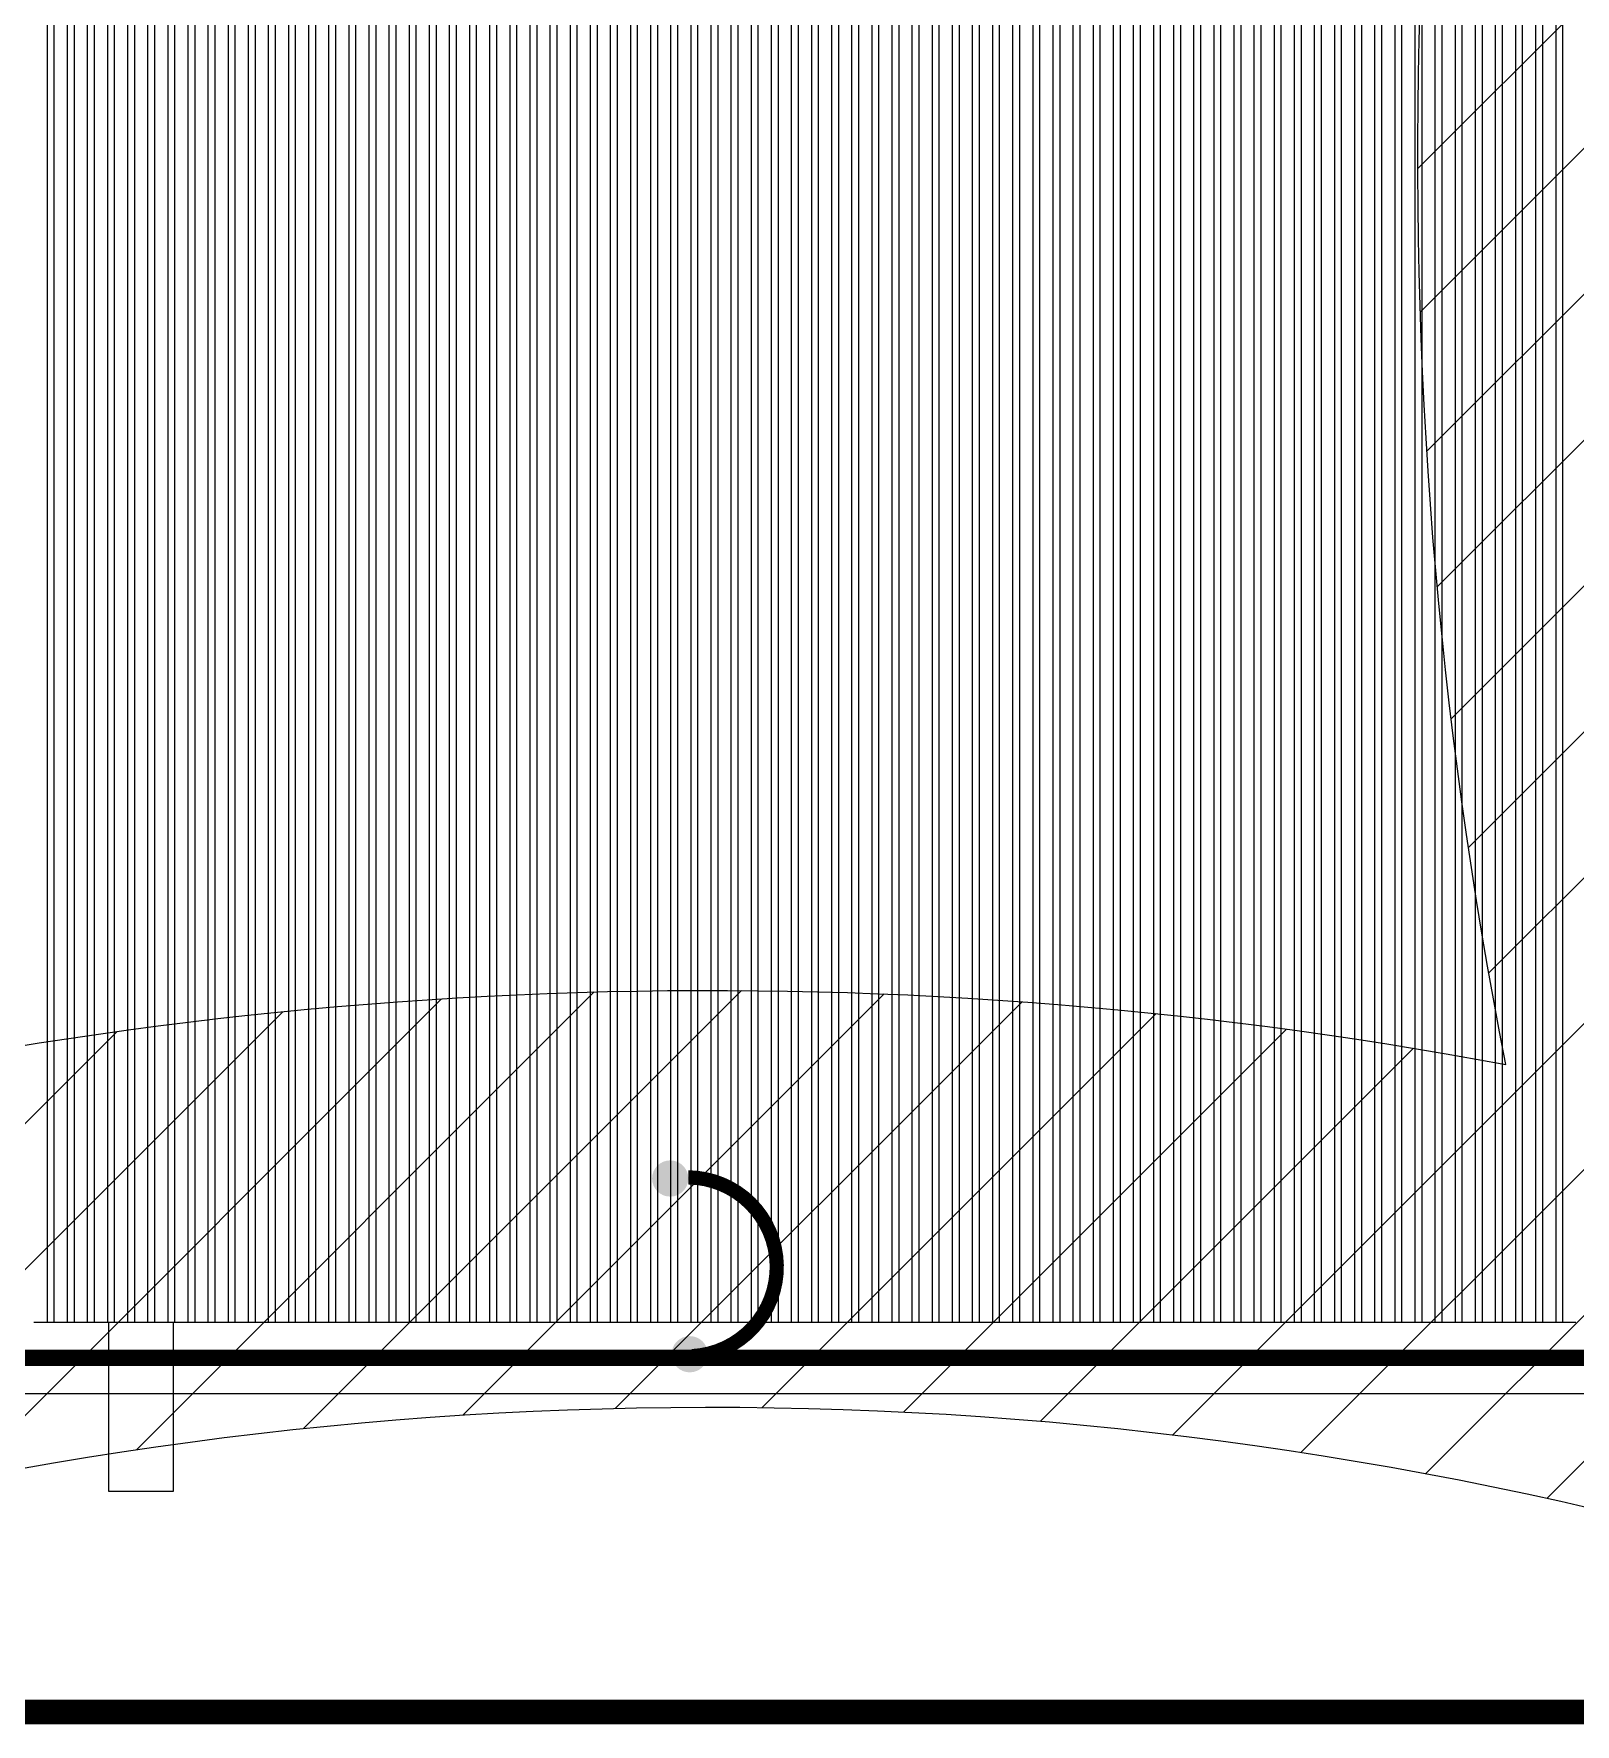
# Model space of a CAD drawing. Header units: millimetres. Extents: x -107267 to 109426, y -98906 to 83910.
# Drawn here: x 18106 to 22849, y -16099 to -10897 of the extents above; entities that cross this region are included whole.
import ezdxf

# ---------------------------------------------------------------- set-up
doc = ezdxf.new("R2010")
doc.units = ezdxf.units.MM
for name, pattern in [('ACAD_ISO10W100', [18, 12, -3, 0, -3]), ('ACAD_ISO12W100', [21, 12, -3, 0, -3, 0, -3]), ('HIDDEN2', [0.1875, 0.125, -0.0625])]:
    doc.linetypes.add(name, pattern=pattern)
doc.layers.add('00 - ZONA DE PROTEÇÃO', color=4, linetype='Continuous')
doc.layers.add('Top (Plan) View-MISC', color=7, linetype='Continuous')
for name, color, linetype, lineweight in [('000-M3G-MALHA NOVA', 5, 'ACAD_ISO10W100', 0), ('00_m3g_spda_ater_cabo50', 1, 'Continuous', 9), ('00_SPDA_captacao_novo', 5, 'Continuous', 9)]:
    doc.layers.add(name, color=color, linetype=linetype, lineweight=lineweight)

# ---------------------------------------------------------------- blocks, each defined once
blk = doc.blocks.new('*U341')
at = {"layer": 'Top (Plan) View-MISC', "color": 0, "linetype": 'ByBlock', "lineweight": -2}
for p, q in [((18335.5, -14861.9), (18335.5, -15381.9)), ((18535.5, -15381.9), (18535.5, -14861.9)), ((18335.5, -15381.9), (18535.5, -15381.9))]:
    blk.add_line(p, q, dxfattribs=at)
blk = doc.blocks.new('*U343')
at = {"layer": 'Top (Plan) View-MISC', "color": 0, "linetype": 'ByBlock', "lineweight": -2}
blk.add_line((-12967.7, -15081.9), (23207.9, -15081.9), dxfattribs=at)
blk = doc.blocks.new('*U481')
at = {"layer": 'Top (Plan) View-MISC', "color": 0, "linetype": 'ByBlock', "lineweight": -2}
for p, q in [((18105.6, -14861.9), (18146.3, -14861.9)), ((18167.5, -14861.9), (18208.2, -14861.9)), ((18229.4, -14861.9), (18270.1, -14861.9)), ((18291.3, -14861.9), (18332, -14861.9)), ((18353.2, -14861.9), (18393.9, -14861.9)), ((18415.1, -14861.9), (18455.7, -14861.9)), ((18477, -14861.9), (18517.6, -14861.9)), ((18538.9, -14861.9), (18579.5, -14861.9)), ((18600.8, -14861.9), (18641.4, -14861.9)), ((18662.7, -14861.9), (18703.3, -14861.9)), ((18724.6, -14861.9), (18765.2, -14861.9)), ((18786.5, -14861.9), (18827.1, -14861.9)), ((18848.3, -14861.9), (18889, -14861.9)), ((18910.2, -14861.9), (18950.9, -14861.9)), ((18972.1, -14861.9), (19012.8, -14861.9)), ((19034, -14861.9), (19074.7, -14861.9)), ((19095.9, -14861.9), (19136.6, -14861.9)), ((19157.8, -14861.9), (19198.5, -14861.9)), ((19219.7, -14861.9), (19260.4, -14861.9)), ((19281.6, -14861.9), (19322.3, -14861.9)), ((19343.5, -14861.9), (19384.2, -14861.9)), ((19405.4, -14861.9), (19446.1, -14861.9)), ((19467.3, -14861.9), (19508, -14861.9)), ((19529.2, -14861.9), (19569.9, -14861.9)), ((19591.1, -14861.9), (19631.8, -14861.9)), ((19653, -14861.9), (19693.7, -14861.9)), ((19714.9, -14861.9), (19755.6, -14861.9)), ((19776.8, -14861.9), (19817.5, -14861.9)), ((19838.7, -14861.9), (19879.4, -14861.9)), ((19900.6, -14861.9), (19941.3, -14861.9)), ((19962.5, -14861.9), (20003.2, -14861.9)), ((20024.4, -14861.9), (20065.1, -14861.9)), ((20086.3, -14861.9), (20127, -14861.9)), ((20148.2, -14861.9), (20188.9, -14861.9)), ((20210.1, -14861.9), (20250.8, -14861.9)), ((20272, -14861.9), (20312.7, -14861.9)), ((20333.9, -14861.9), (20374.6, -14861.9)), ((20395.8, -14861.9), (20436.5, -14861.9)), ((20457.7, -14861.9), (20498.4, -14861.9)), ((20519.6, -14861.9), (20560.3, -14861.9)), ((20581.5, -14861.9), (20622.2, -14861.9)), ((20643.4, -14861.9), (20684.1, -14861.9)), ((20705.3, -14861.9), (20746, -14861.9)), ((20767.2, -14861.9), (20807.9, -14861.9)), ((20829.1, -14861.9), (20869.8, -14861.9)), ((20891, -14861.9), (20931.7, -14861.9)), ((20952.9, -14861.9), (20993.6, -14861.9)), ((21014.8, -14861.9), (21055.5, -14861.9)), ((21076.7, -14861.9), (21117.4, -14861.9)), ((21138.6, -14861.9), (21179.3, -14861.9)), ((21200.5, -14861.9), (21241.2, -14861.9)), ((21262.4, -14861.9), (21303.1, -14861.9)), ((21324.3, -14861.9), (21365, -14861.9)), ((21386.2, -14861.9), (21426.9, -14861.9)), ((21448.1, -14861.9), (21488.8, -14861.9)), ((21510, -14861.9), (21550.7, -14861.9)), ((21571.9, -14861.9), (21612.6, -14861.9)), ((21633.8, -14861.9), (21674.5, -14861.9)), ((21695.7, -14861.9), (21736.4, -14861.9)), ((21757.6, -14861.9), (21798.3, -14861.9)), ((21819.5, -14861.9), (21860.2, -14861.9)), ((21881.4, -14861.9), (21922.1, -14861.9)), ((21943.3, -14861.9), (21984, -14861.9)), ((22005.2, -14861.9), (22045.9, -14861.9)), ((22067.1, -14861.9), (22107.8, -14861.9)), ((22129, -14861.9), (22169.7, -14861.9)), ((22190.9, -14861.9), (22231.6, -14861.9)), ((22252.8, -14861.9), (22293.5, -14861.9)), ((22314.7, -14861.9), (22355.4, -14861.9)), ((22376.6, -14861.9), (22417.3, -14861.9)), ((22438.5, -14861.9), (22479.2, -14861.9)), ((22500.4, -14861.9), (22541.1, -14861.9)), ((22562.3, -14861.9), (22603, -14861.9)), ((22624.2, -14861.9), (22664.9, -14861.9)), ((22686.1, -14861.9), (22726.8, -14861.9)), ((22748, -14861.9), (22788.7, -14861.9)), ((22809.9, -14861.9), (22850.6, -14861.9))]:
    blk.add_line(p, q, dxfattribs=at)
blk = doc.blocks.new('*U494')
at = {"layer": 'Top (Plan) View-MISC', "color": 0, "linetype": 'ByBlock', "lineweight": -2}
for p, q in [((22788.7, -7621.9), (22788.7, -14861.9)), ((22809.9, -7621.9), (22809.9, -14861.9)), ((22788.7, -14861.9), (22809.9, -14861.9))]:
    blk.add_line(p, q, dxfattribs=at)
blk = doc.blocks.new('*U495')
at = {"layer": 'Top (Plan) View-MISC', "color": 0, "linetype": 'ByBlock', "lineweight": -2}
for p, q in [((22726.8, -7621.9), (22726.8, -14861.9)), ((22748, -7621.9), (22748, -14861.9)), ((22726.8, -14861.9), (22748, -14861.9))]:
    blk.add_line(p, q, dxfattribs=at)
blk = doc.blocks.new('*U496')
at = {"layer": 'Top (Plan) View-MISC', "color": 0, "linetype": 'ByBlock', "lineweight": -2}
for p, q in [((22664.9, -7621.9), (22664.9, -14861.9)), ((22686.1, -7621.9), (22686.1, -14861.9)), ((22664.9, -14861.9), (22686.1, -14861.9))]:
    blk.add_line(p, q, dxfattribs=at)
blk = doc.blocks.new('*U497')
at = {"layer": 'Top (Plan) View-MISC', "color": 0, "linetype": 'ByBlock', "lineweight": -2}
for p, q in [((22603, -7621.9), (22603, -14861.9)), ((22624.2, -7621.9), (22624.2, -14861.9)), ((22603, -14861.9), (22624.2, -14861.9))]:
    blk.add_line(p, q, dxfattribs=at)
blk = doc.blocks.new('*U498')
at = {"layer": 'Top (Plan) View-MISC', "color": 0, "linetype": 'ByBlock', "lineweight": -2}
for p, q in [((22541.1, -7621.9), (22541.1, -14861.9)), ((22562.3, -7621.9), (22562.3, -14861.9)), ((22541.1, -14861.9), (22562.3, -14861.9))]:
    blk.add_line(p, q, dxfattribs=at)
blk = doc.blocks.new('*U499')
at = {"layer": 'Top (Plan) View-MISC', "color": 0, "linetype": 'ByBlock', "lineweight": -2}
for p, q in [((22479.2, -7621.9), (22479.2, -14861.9)), ((22500.4, -7621.9), (22500.4, -14861.9)), ((22479.2, -14861.9), (22500.4, -14861.9))]:
    blk.add_line(p, q, dxfattribs=at)
blk = doc.blocks.new('*U500')
at = {"layer": 'Top (Plan) View-MISC', "color": 0, "linetype": 'ByBlock', "lineweight": -2}
for p, q in [((22417.3, -7621.9), (22417.3, -14861.9)), ((22438.5, -7621.9), (22438.5, -14861.9)), ((22417.3, -14861.9), (22438.5, -14861.9))]:
    blk.add_line(p, q, dxfattribs=at)
blk = doc.blocks.new('*U501')
at = {"layer": 'Top (Plan) View-MISC', "color": 0, "linetype": 'ByBlock', "lineweight": -2}
for p, q in [((22355.4, -7621.9), (22355.4, -14861.9)), ((22376.6, -7621.9), (22376.6, -14861.9)), ((22355.4, -14861.9), (22376.6, -14861.9))]:
    blk.add_line(p, q, dxfattribs=at)
blk = doc.blocks.new('*U502')
at = {"layer": 'Top (Plan) View-MISC', "color": 0, "linetype": 'ByBlock', "lineweight": -2}
for p, q in [((22293.5, -7621.9), (22293.5, -14861.9)), ((22314.7, -7621.9), (22314.7, -14861.9)), ((22293.5, -14861.9), (22314.7, -14861.9))]:
    blk.add_line(p, q, dxfattribs=at)
blk = doc.blocks.new('*U503')
at = {"layer": 'Top (Plan) View-MISC', "color": 0, "linetype": 'ByBlock', "lineweight": -2}
for p, q in [((22231.6, -7621.9), (22231.6, -14861.9)), ((22252.8, -7621.9), (22252.8, -14861.9)), ((22231.6, -14861.9), (22252.8, -14861.9))]:
    blk.add_line(p, q, dxfattribs=at)
blk = doc.blocks.new('*U504')
at = {"layer": 'Top (Plan) View-MISC', "color": 0, "linetype": 'ByBlock', "lineweight": -2}
for p, q in [((22169.7, -7621.9), (22169.7, -14861.9)), ((22190.9, -7621.9), (22190.9, -14861.9)), ((22169.7, -14861.9), (22190.9, -14861.9))]:
    blk.add_line(p, q, dxfattribs=at)
blk = doc.blocks.new('*U505')
at = {"layer": 'Top (Plan) View-MISC', "color": 0, "linetype": 'ByBlock', "lineweight": -2}
for p, q in [((22107.8, -7621.9), (22107.8, -14861.9)), ((22129, -7621.9), (22129, -14861.9)), ((22107.8, -14861.9), (22129, -14861.9))]:
    blk.add_line(p, q, dxfattribs=at)
blk = doc.blocks.new('*U506')
at = {"layer": 'Top (Plan) View-MISC', "color": 0, "linetype": 'ByBlock', "lineweight": -2}
for p, q in [((22045.9, -7621.9), (22045.9, -14861.9)), ((22067.1, -7621.9), (22067.1, -14861.9)), ((22045.9, -14861.9), (22067.1, -14861.9))]:
    blk.add_line(p, q, dxfattribs=at)
blk = doc.blocks.new('*U507')
at = {"layer": 'Top (Plan) View-MISC', "color": 0, "linetype": 'ByBlock', "lineweight": -2}
for p, q in [((21984, -7621.9), (21984, -14861.9)), ((22005.2, -7621.9), (22005.2, -14861.9)), ((21984, -14861.9), (22005.2, -14861.9))]:
    blk.add_line(p, q, dxfattribs=at)
blk = doc.blocks.new('*U508')
at = {"layer": 'Top (Plan) View-MISC', "color": 0, "linetype": 'ByBlock', "lineweight": -2}
for p, q in [((21922.1, -7621.9), (21922.1, -14861.9)), ((21943.3, -7621.9), (21943.3, -14861.9)), ((21922.1, -14861.9), (21943.3, -14861.9))]:
    blk.add_line(p, q, dxfattribs=at)
blk = doc.blocks.new('*U509')
at = {"layer": 'Top (Plan) View-MISC', "color": 0, "linetype": 'ByBlock', "lineweight": -2}
for p, q in [((21860.2, -7621.9), (21860.2, -14861.9)), ((21881.4, -7621.9), (21881.4, -14861.9)), ((21860.2, -14861.9), (21881.4, -14861.9))]:
    blk.add_line(p, q, dxfattribs=at)
blk = doc.blocks.new('*U510')
at = {"layer": 'Top (Plan) View-MISC', "color": 0, "linetype": 'ByBlock', "lineweight": -2}
for p, q in [((21798.3, -7621.9), (21798.3, -14861.9)), ((21819.5, -7621.9), (21819.5, -14861.9)), ((21798.3, -14861.9), (21819.5, -14861.9))]:
    blk.add_line(p, q, dxfattribs=at)
blk = doc.blocks.new('*U511')
at = {"layer": 'Top (Plan) View-MISC', "color": 0, "linetype": 'ByBlock', "lineweight": -2}
for p, q in [((21736.4, -7621.9), (21736.4, -14861.9)), ((21757.6, -7621.9), (21757.6, -14861.9)), ((21736.4, -14861.9), (21757.6, -14861.9))]:
    blk.add_line(p, q, dxfattribs=at)
blk = doc.blocks.new('*U512')
at = {"layer": 'Top (Plan) View-MISC', "color": 0, "linetype": 'ByBlock', "lineweight": -2}
for p, q in [((21674.5, -7621.9), (21674.5, -14861.9)), ((21695.7, -7621.9), (21695.7, -14861.9)), ((21674.5, -14861.9), (21695.7, -14861.9))]:
    blk.add_line(p, q, dxfattribs=at)
blk = doc.blocks.new('*U513')
at = {"layer": 'Top (Plan) View-MISC', "color": 0, "linetype": 'ByBlock', "lineweight": -2}
for p, q in [((21612.6, -7621.9), (21612.6, -14861.9)), ((21633.8, -7621.9), (21633.8, -14861.9)), ((21612.6, -14861.9), (21633.8, -14861.9))]:
    blk.add_line(p, q, dxfattribs=at)
blk = doc.blocks.new('*U514')
at = {"layer": 'Top (Plan) View-MISC', "color": 0, "linetype": 'ByBlock', "lineweight": -2}
for p, q in [((21550.7, -7621.9), (21550.7, -14861.9)), ((21571.9, -7621.9), (21571.9, -14861.9)), ((21550.7, -14861.9), (21571.9, -14861.9))]:
    blk.add_line(p, q, dxfattribs=at)
blk = doc.blocks.new('*U515')
at = {"layer": 'Top (Plan) View-MISC', "color": 0, "linetype": 'ByBlock', "lineweight": -2}
for p, q in [((21488.8, -7621.9), (21488.8, -14861.9)), ((21510, -7621.9), (21510, -14861.9)), ((21488.8, -14861.9), (21510, -14861.9))]:
    blk.add_line(p, q, dxfattribs=at)
blk = doc.blocks.new('*U516')
at = {"layer": 'Top (Plan) View-MISC', "color": 0, "linetype": 'ByBlock', "lineweight": -2}
for p, q in [((21426.9, -7621.9), (21426.9, -14861.9)), ((21448.1, -7621.9), (21448.1, -14861.9)), ((21426.9, -14861.9), (21448.1, -14861.9))]:
    blk.add_line(p, q, dxfattribs=at)
blk = doc.blocks.new('*U517')
at = {"layer": 'Top (Plan) View-MISC', "color": 0, "linetype": 'ByBlock', "lineweight": -2}
for p, q in [((21365, -7621.9), (21365, -14861.9)), ((21386.2, -7621.9), (21386.2, -14861.9)), ((21365, -14861.9), (21386.2, -14861.9))]:
    blk.add_line(p, q, dxfattribs=at)
blk = doc.blocks.new('*U518')
at = {"layer": 'Top (Plan) View-MISC', "color": 0, "linetype": 'ByBlock', "lineweight": -2}
for p, q in [((21303.1, -7621.9), (21303.1, -14861.9)), ((21324.3, -7621.9), (21324.3, -14861.9)), ((21303.1, -14861.9), (21324.3, -14861.9))]:
    blk.add_line(p, q, dxfattribs=at)
blk = doc.blocks.new('*U519')
at = {"layer": 'Top (Plan) View-MISC', "color": 0, "linetype": 'ByBlock', "lineweight": -2}
for p, q in [((21241.2, -7621.9), (21241.2, -14861.9)), ((21262.4, -7621.9), (21262.4, -14861.9)), ((21241.2, -14861.9), (21262.4, -14861.9))]:
    blk.add_line(p, q, dxfattribs=at)
blk = doc.blocks.new('*U520')
at = {"layer": 'Top (Plan) View-MISC', "color": 0, "linetype": 'ByBlock', "lineweight": -2}
for p, q in [((21179.3, -7621.9), (21179.3, -14861.9)), ((21200.5, -7621.9), (21200.5, -14861.9)), ((21179.3, -14861.9), (21200.5, -14861.9))]:
    blk.add_line(p, q, dxfattribs=at)
blk = doc.blocks.new('*U521')
at = {"layer": 'Top (Plan) View-MISC', "color": 0, "linetype": 'ByBlock', "lineweight": -2}
for p, q in [((21117.4, -7621.9), (21117.4, -14861.9)), ((21138.6, -7621.9), (21138.6, -14861.9)), ((21117.4, -14861.9), (21138.6, -14861.9))]:
    blk.add_line(p, q, dxfattribs=at)
blk = doc.blocks.new('*U522')
at = {"layer": 'Top (Plan) View-MISC', "color": 0, "linetype": 'ByBlock', "lineweight": -2}
for p, q in [((21055.5, -7621.9), (21055.5, -14861.9)), ((21076.7, -7621.9), (21076.7, -14861.9)), ((21055.5, -14861.9), (21076.7, -14861.9))]:
    blk.add_line(p, q, dxfattribs=at)
blk = doc.blocks.new('*U523')
at = {"layer": 'Top (Plan) View-MISC', "color": 0, "linetype": 'ByBlock', "lineweight": -2}
for p, q in [((20993.6, -7621.9), (20993.6, -14861.9)), ((21014.8, -7621.9), (21014.8, -14861.9)), ((20993.6, -14861.9), (21014.8, -14861.9))]:
    blk.add_line(p, q, dxfattribs=at)
blk = doc.blocks.new('*U524')
at = {"layer": 'Top (Plan) View-MISC', "color": 0, "linetype": 'ByBlock', "lineweight": -2}
for p, q in [((20931.7, -7621.9), (20931.7, -14861.9)), ((20952.9, -7621.9), (20952.9, -14861.9)), ((20931.7, -14861.9), (20952.9, -14861.9))]:
    blk.add_line(p, q, dxfattribs=at)
blk = doc.blocks.new('*U525')
at = {"layer": 'Top (Plan) View-MISC', "color": 0, "linetype": 'ByBlock', "lineweight": -2}
for p, q in [((20869.8, -7621.9), (20869.8, -14861.9)), ((20891, -7621.9), (20891, -14861.9)), ((20869.8, -14861.9), (20891, -14861.9))]:
    blk.add_line(p, q, dxfattribs=at)
blk = doc.blocks.new('*U526')
at = {"layer": 'Top (Plan) View-MISC', "color": 0, "linetype": 'ByBlock', "lineweight": -2}
for p, q in [((20807.9, -7621.9), (20807.9, -14861.9)), ((20829.1, -7621.9), (20829.1, -14861.9)), ((20807.9, -14861.9), (20829.1, -14861.9))]:
    blk.add_line(p, q, dxfattribs=at)
blk = doc.blocks.new('*U527')
at = {"layer": 'Top (Plan) View-MISC', "color": 0, "linetype": 'ByBlock', "lineweight": -2}
for p, q in [((20746, -7621.9), (20746, -14861.9)), ((20767.2, -7621.9), (20767.2, -14861.9)), ((20746, -14861.9), (20767.2, -14861.9))]:
    blk.add_line(p, q, dxfattribs=at)
blk = doc.blocks.new('*U528')
at = {"layer": 'Top (Plan) View-MISC', "color": 0, "linetype": 'ByBlock', "lineweight": -2}
for p, q in [((20684.1, -7621.9), (20684.1, -14861.9)), ((20705.3, -7621.9), (20705.3, -14861.9)), ((20684.1, -14861.9), (20705.3, -14861.9))]:
    blk.add_line(p, q, dxfattribs=at)
blk = doc.blocks.new('*U529')
at = {"layer": 'Top (Plan) View-MISC', "color": 0, "linetype": 'ByBlock', "lineweight": -2}
for p, q in [((20622.2, -7621.9), (20622.2, -14861.9)), ((20643.4, -7621.9), (20643.4, -14861.9)), ((20622.2, -14861.9), (20643.4, -14861.9))]:
    blk.add_line(p, q, dxfattribs=at)
blk = doc.blocks.new('*U530')
at = {"layer": 'Top (Plan) View-MISC', "color": 0, "linetype": 'ByBlock', "lineweight": -2}
for p, q in [((20560.3, -7621.9), (20560.3, -14861.9)), ((20581.5, -7621.9), (20581.5, -14861.9)), ((20560.3, -14861.9), (20581.5, -14861.9))]:
    blk.add_line(p, q, dxfattribs=at)
blk = doc.blocks.new('*U531')
at = {"layer": 'Top (Plan) View-MISC', "color": 0, "linetype": 'ByBlock', "lineweight": -2}
for p, q in [((20498.4, -7621.9), (20498.4, -14861.9)), ((20519.6, -7621.9), (20519.6, -14861.9)), ((20498.4, -14861.9), (20519.6, -14861.9))]:
    blk.add_line(p, q, dxfattribs=at)
blk = doc.blocks.new('*U532')
at = {"layer": 'Top (Plan) View-MISC', "color": 0, "linetype": 'ByBlock', "lineweight": -2}
for p, q in [((20436.5, -7621.9), (20436.5, -14861.9)), ((20457.7, -7621.9), (20457.7, -14861.9)), ((20436.5, -14861.9), (20457.7, -14861.9))]:
    blk.add_line(p, q, dxfattribs=at)
blk = doc.blocks.new('*U533')
at = {"layer": 'Top (Plan) View-MISC', "color": 0, "linetype": 'ByBlock', "lineweight": -2}
for p, q in [((20374.6, -7621.9), (20374.6, -14861.9)), ((20395.8, -7621.9), (20395.8, -14861.9)), ((20374.6, -14861.9), (20395.8, -14861.9))]:
    blk.add_line(p, q, dxfattribs=at)
blk = doc.blocks.new('*U534')
at = {"layer": 'Top (Plan) View-MISC', "color": 0, "linetype": 'ByBlock', "lineweight": -2}
for p, q in [((20312.7, -7621.9), (20312.7, -14861.9)), ((20333.9, -7621.9), (20333.9, -14861.9)), ((20312.7, -14861.9), (20333.9, -14861.9))]:
    blk.add_line(p, q, dxfattribs=at)
blk = doc.blocks.new('*U535')
at = {"layer": 'Top (Plan) View-MISC', "color": 0, "linetype": 'ByBlock', "lineweight": -2}
for p, q in [((20250.8, -7621.9), (20250.8, -14861.9)), ((20272, -7621.9), (20272, -14861.9)), ((20250.8, -14861.9), (20272, -14861.9))]:
    blk.add_line(p, q, dxfattribs=at)
blk = doc.blocks.new('*U536')
at = {"layer": 'Top (Plan) View-MISC', "color": 0, "linetype": 'ByBlock', "lineweight": -2}
for p, q in [((20188.9, -7621.9), (20188.9, -14861.9)), ((20210.1, -7621.9), (20210.1, -14861.9)), ((20188.9, -14861.9), (20210.1, -14861.9))]:
    blk.add_line(p, q, dxfattribs=at)
blk = doc.blocks.new('*U537')
at = {"layer": 'Top (Plan) View-MISC', "color": 0, "linetype": 'ByBlock', "lineweight": -2}
for p, q in [((20127, -7621.9), (20127, -14861.9)), ((20148.2, -7621.9), (20148.2, -14861.9)), ((20127, -14861.9), (20148.2, -14861.9))]:
    blk.add_line(p, q, dxfattribs=at)
blk = doc.blocks.new('*U538')
at = {"layer": 'Top (Plan) View-MISC', "color": 0, "linetype": 'ByBlock', "lineweight": -2}
for p, q in [((20065.1, -7621.9), (20065.1, -14861.9)), ((20086.3, -7621.9), (20086.3, -14861.9)), ((20065.1, -14861.9), (20086.3, -14861.9))]:
    blk.add_line(p, q, dxfattribs=at)
blk = doc.blocks.new('*U539')
at = {"layer": 'Top (Plan) View-MISC', "color": 0, "linetype": 'ByBlock', "lineweight": -2}
for p, q in [((20003.2, -7621.9), (20003.2, -14861.9)), ((20024.4, -7621.9), (20024.4, -14861.9)), ((20003.2, -14861.9), (20024.4, -14861.9))]:
    blk.add_line(p, q, dxfattribs=at)
blk = doc.blocks.new('*U540')
at = {"layer": 'Top (Plan) View-MISC', "color": 0, "linetype": 'ByBlock', "lineweight": -2}
for p, q in [((19941.3, -7621.9), (19941.3, -14861.9)), ((19962.5, -7621.9), (19962.5, -14861.9)), ((19941.3, -14861.9), (19962.5, -14861.9))]:
    blk.add_line(p, q, dxfattribs=at)
blk = doc.blocks.new('*U541')
at = {"layer": 'Top (Plan) View-MISC', "color": 0, "linetype": 'ByBlock', "lineweight": -2}
for p, q in [((19879.4, -7621.9), (19879.4, -14861.9)), ((19900.6, -7621.9), (19900.6, -14861.9)), ((19879.4, -14861.9), (19900.6, -14861.9))]:
    blk.add_line(p, q, dxfattribs=at)
blk = doc.blocks.new('*U542')
at = {"layer": 'Top (Plan) View-MISC', "color": 0, "linetype": 'ByBlock', "lineweight": -2}
for p, q in [((19817.5, -7621.9), (19817.5, -14861.9)), ((19838.7, -7621.9), (19838.7, -14861.9)), ((19817.5, -14861.9), (19838.7, -14861.9))]:
    blk.add_line(p, q, dxfattribs=at)
blk = doc.blocks.new('*U543')
at = {"layer": 'Top (Plan) View-MISC', "color": 0, "linetype": 'ByBlock', "lineweight": -2}
for p, q in [((19755.6, -7621.9), (19755.6, -14861.9)), ((19776.8, -7621.9), (19776.8, -14861.9)), ((19755.6, -14861.9), (19776.8, -14861.9))]:
    blk.add_line(p, q, dxfattribs=at)
blk = doc.blocks.new('*U544')
at = {"layer": 'Top (Plan) View-MISC', "color": 0, "linetype": 'ByBlock', "lineweight": -2}
for p, q in [((19693.7, -7621.9), (19693.7, -14861.9)), ((19714.9, -7621.9), (19714.9, -14861.9)), ((19693.7, -14861.9), (19714.9, -14861.9))]:
    blk.add_line(p, q, dxfattribs=at)
blk = doc.blocks.new('*U545')
at = {"layer": 'Top (Plan) View-MISC', "color": 0, "linetype": 'ByBlock', "lineweight": -2}
for p, q in [((19631.8, -7621.9), (19631.8, -14861.9)), ((19653, -7621.9), (19653, -14861.9)), ((19631.8, -14861.9), (19653, -14861.9))]:
    blk.add_line(p, q, dxfattribs=at)
blk = doc.blocks.new('*U546')
at = {"layer": 'Top (Plan) View-MISC', "color": 0, "linetype": 'ByBlock', "lineweight": -2}
for p, q in [((19569.9, -7621.9), (19569.9, -14861.9)), ((19591.1, -7621.9), (19591.1, -14861.9)), ((19569.9, -14861.9), (19591.1, -14861.9))]:
    blk.add_line(p, q, dxfattribs=at)
blk = doc.blocks.new('*U547')
at = {"layer": 'Top (Plan) View-MISC', "color": 0, "linetype": 'ByBlock', "lineweight": -2}
for p, q in [((19508, -7621.9), (19508, -14861.9)), ((19529.2, -7621.9), (19529.2, -14861.9)), ((19508, -14861.9), (19529.2, -14861.9))]:
    blk.add_line(p, q, dxfattribs=at)
blk = doc.blocks.new('*U548')
at = {"layer": 'Top (Plan) View-MISC', "color": 0, "linetype": 'ByBlock', "lineweight": -2}
for p, q in [((19446.1, -7621.9), (19446.1, -14861.9)), ((19467.3, -7621.9), (19467.3, -14861.9)), ((19446.1, -14861.9), (19467.3, -14861.9))]:
    blk.add_line(p, q, dxfattribs=at)
blk = doc.blocks.new('*U549')
at = {"layer": 'Top (Plan) View-MISC', "color": 0, "linetype": 'ByBlock', "lineweight": -2}
for p, q in [((19384.2, -7621.9), (19384.2, -14861.9)), ((19405.4, -7621.9), (19405.4, -14861.9)), ((19384.2, -14861.9), (19405.4, -14861.9))]:
    blk.add_line(p, q, dxfattribs=at)
blk = doc.blocks.new('*U550')
at = {"layer": 'Top (Plan) View-MISC', "color": 0, "linetype": 'ByBlock', "lineweight": -2}
for p, q in [((19322.3, -7621.9), (19322.3, -14861.9)), ((19343.5, -7621.9), (19343.5, -14861.9)), ((19322.3, -14861.9), (19343.5, -14861.9))]:
    blk.add_line(p, q, dxfattribs=at)
blk = doc.blocks.new('*U551')
at = {"layer": 'Top (Plan) View-MISC', "color": 0, "linetype": 'ByBlock', "lineweight": -2}
for p, q in [((19260.4, -7621.9), (19260.4, -14861.9)), ((19281.6, -7621.9), (19281.6, -14861.9)), ((19260.4, -14861.9), (19281.6, -14861.9))]:
    blk.add_line(p, q, dxfattribs=at)
blk = doc.blocks.new('*U552')
at = {"layer": 'Top (Plan) View-MISC', "color": 0, "linetype": 'ByBlock', "lineweight": -2}
for p, q in [((19198.5, -7621.9), (19198.5, -14861.9)), ((19219.7, -7621.9), (19219.7, -14861.9)), ((19198.5, -14861.9), (19219.7, -14861.9))]:
    blk.add_line(p, q, dxfattribs=at)
blk = doc.blocks.new('*U553')
at = {"layer": 'Top (Plan) View-MISC', "color": 0, "linetype": 'ByBlock', "lineweight": -2}
for p, q in [((19136.6, -7621.9), (19136.6, -14861.9)), ((19157.8, -7621.9), (19157.8, -14861.9)), ((19136.6, -14861.9), (19157.8, -14861.9))]:
    blk.add_line(p, q, dxfattribs=at)
blk = doc.blocks.new('*U554')
at = {"layer": 'Top (Plan) View-MISC', "color": 0, "linetype": 'ByBlock', "lineweight": -2}
for p, q in [((19074.7, -7621.9), (19074.7, -14861.9)), ((19095.9, -7621.9), (19095.9, -14861.9)), ((19074.7, -14861.9), (19095.9, -14861.9))]:
    blk.add_line(p, q, dxfattribs=at)
blk = doc.blocks.new('*U555')
at = {"layer": 'Top (Plan) View-MISC', "color": 0, "linetype": 'ByBlock', "lineweight": -2}
for p, q in [((19012.8, -7621.9), (19012.8, -14861.9)), ((19034, -7621.9), (19034, -14861.9)), ((19012.8, -14861.9), (19034, -14861.9))]:
    blk.add_line(p, q, dxfattribs=at)
blk = doc.blocks.new('*U556')
at = {"layer": 'Top (Plan) View-MISC', "color": 0, "linetype": 'ByBlock', "lineweight": -2}
for p, q in [((18950.9, -7621.9), (18950.9, -14861.9)), ((18972.1, -7621.9), (18972.1, -14861.9)), ((18950.9, -14861.9), (18972.1, -14861.9))]:
    blk.add_line(p, q, dxfattribs=at)
blk = doc.blocks.new('*U557')
at = {"layer": 'Top (Plan) View-MISC', "color": 0, "linetype": 'ByBlock', "lineweight": -2}
for p, q in [((18889, -7621.9), (18889, -14861.9)), ((18910.2, -7621.9), (18910.2, -14861.9)), ((18889, -14861.9), (18910.2, -14861.9))]:
    blk.add_line(p, q, dxfattribs=at)
blk = doc.blocks.new('*U558')
at = {"layer": 'Top (Plan) View-MISC', "color": 0, "linetype": 'ByBlock', "lineweight": -2}
for p, q in [((18827.1, -7621.9), (18827.1, -14861.9)), ((18848.3, -7621.9), (18848.3, -14861.9)), ((18827.1, -14861.9), (18848.3, -14861.9))]:
    blk.add_line(p, q, dxfattribs=at)
blk = doc.blocks.new('*U559')
at = {"layer": 'Top (Plan) View-MISC', "color": 0, "linetype": 'ByBlock', "lineweight": -2}
for p, q in [((18765.2, -7621.9), (18765.2, -14861.9)), ((18786.5, -7621.9), (18786.5, -14861.9)), ((18765.2, -14861.9), (18786.5, -14861.9))]:
    blk.add_line(p, q, dxfattribs=at)
blk = doc.blocks.new('*U560')
at = {"layer": 'Top (Plan) View-MISC', "color": 0, "linetype": 'ByBlock', "lineweight": -2}
for p, q in [((18703.3, -7621.9), (18703.3, -14861.9)), ((18724.6, -7621.9), (18724.6, -14861.9)), ((18703.3, -14861.9), (18724.6, -14861.9))]:
    blk.add_line(p, q, dxfattribs=at)
blk = doc.blocks.new('*U561')
at = {"layer": 'Top (Plan) View-MISC', "color": 0, "linetype": 'ByBlock', "lineweight": -2}
for p, q in [((18641.4, -7621.9), (18641.4, -14861.9)), ((18662.7, -7621.9), (18662.7, -14861.9)), ((18641.4, -14861.9), (18662.7, -14861.9))]:
    blk.add_line(p, q, dxfattribs=at)
blk = doc.blocks.new('*U562')
at = {"layer": 'Top (Plan) View-MISC', "color": 0, "linetype": 'ByBlock', "lineweight": -2}
for p, q in [((18579.5, -7621.9), (18579.5, -14861.9)), ((18600.8, -7621.9), (18600.8, -14861.9)), ((18579.5, -14861.9), (18600.8, -14861.9))]:
    blk.add_line(p, q, dxfattribs=at)
blk = doc.blocks.new('*U563')
at = {"layer": 'Top (Plan) View-MISC', "color": 0, "linetype": 'ByBlock', "lineweight": -2}
for p, q in [((18517.6, -7621.9), (18517.6, -14861.9)), ((18538.9, -7621.9), (18538.9, -14861.9)), ((18517.6, -14861.9), (18538.9, -14861.9))]:
    blk.add_line(p, q, dxfattribs=at)
blk = doc.blocks.new('*U564')
at = {"layer": 'Top (Plan) View-MISC', "color": 0, "linetype": 'ByBlock', "lineweight": -2}
for p, q in [((18455.7, -7621.9), (18455.7, -14861.9)), ((18477, -7621.9), (18477, -14861.9)), ((18455.7, -14861.9), (18477, -14861.9))]:
    blk.add_line(p, q, dxfattribs=at)
blk = doc.blocks.new('*U565')
at = {"layer": 'Top (Plan) View-MISC', "color": 0, "linetype": 'ByBlock', "lineweight": -2}
for p, q in [((18393.9, -7621.9), (18393.9, -14861.9)), ((18415.1, -7621.9), (18415.1, -14861.9)), ((18393.9, -14861.9), (18415.1, -14861.9))]:
    blk.add_line(p, q, dxfattribs=at)
blk = doc.blocks.new('*U566')
at = {"layer": 'Top (Plan) View-MISC', "color": 0, "linetype": 'ByBlock', "lineweight": -2}
for p, q in [((18332, -7621.9), (18332, -14861.9)), ((18353.2, -7621.9), (18353.2, -14861.9)), ((18332, -14861.9), (18353.2, -14861.9))]:
    blk.add_line(p, q, dxfattribs=at)
blk = doc.blocks.new('*U567')
at = {"layer": 'Top (Plan) View-MISC', "color": 0, "linetype": 'ByBlock', "lineweight": -2}
for p, q in [((18270.1, -7621.9), (18270.1, -14861.9)), ((18291.3, -7621.9), (18291.3, -14861.9)), ((18270.1, -14861.9), (18291.3, -14861.9))]:
    blk.add_line(p, q, dxfattribs=at)
blk = doc.blocks.new('*U568')
at = {"layer": 'Top (Plan) View-MISC', "color": 0, "linetype": 'ByBlock', "lineweight": -2}
for p, q in [((18208.2, -7621.9), (18208.2, -14861.9)), ((18229.4, -7621.9), (18229.4, -14861.9)), ((18208.2, -14861.9), (18229.4, -14861.9))]:
    blk.add_line(p, q, dxfattribs=at)
blk = doc.blocks.new('*U569')
at = {"layer": 'Top (Plan) View-MISC', "color": 0, "linetype": 'ByBlock', "lineweight": -2}
for p, q in [((18146.3, -7621.9), (18146.3, -14861.9)), ((18167.5, -7621.9), (18167.5, -14861.9)), ((18146.3, -14861.9), (18167.5, -14861.9))]:
    blk.add_line(p, q, dxfattribs=at)

msp = doc.modelspace()

# ---------------------------------------------------------------- hatches: boundary and pattern name
at = {"layer": '00 - ZONA DE PROTEÇÃO'}
h = msp.add_hatch(dxfattribs=at)
h.set_pattern_fill('ANSI31', color=256, scale=100)
h.paths.add_polyline_path([(-13707.5, -10990.4, -0.186516), (-13820.6, -14966.5, 0.414214), (-13179.3, -15607.9, -0.104933), (-3151, -15607.9, -0.09784), (6816.5, -15607.9, -0.097708), (16816.5, -15607.9, -0.143023), (23528.8, -15599.5, 0.414214), (24170.1, -14958.2, -0.142426), (24170.1, -7613.3, -0.10484), (23957.5, 478.5, 0.414214), (23316.2, 1119.8, -0.093557), (16807.7, 577.3, -0.082777), (6855.7, 562.6, -0.082236), (-3141.3, 575.6, -0.08359), (-13132.3, 575.6, -0.101166), (-21195.5, 556.2, 0.414214), (-21836.8, -85.1, -0.113967), (-21836.8, -7622.3, -0.301912), (-21836.8, -10478, 0.414214), (-21195.5, -11119.4, -0.128973)])
h.paths.add_polyline_path([(-20156.9, -9561, 0.142702), (-20481.7, -7424.5, 0.092198), (-20379.7, -831.6, 0.088905), (-13141.3, -732.3, 0.083475), (-3150.3, -732.3, 0.082902), (6855.6, -738.1, 0.108059), (16863.1, -739.3, 0.098139), (22506.3, -522.8, 0.085608), (22847, -7584.3, 0.113812), (22635.2, -14069.1, 0.112262), (16761.1, -14291.3, 0.092477), (6816.6, -14301.6, 0.093024), (-3142, -14299.9, 0.090083), (-12232.6, -14126.3, 0.160127), (-12766.5, -9913.6, 0.116887)], flags=16)
at = {"layer": '00_SPDA_captacao_novo', "linetype": 'HIDDEN2', "lineweight": -2, "ltscale": 2750}
h = msp.add_hatch(color=256, dxfattribs=at)
h.dxf.hatch_style = 1
edge = h.paths.add_edge_path()
edge.add_arc((20063.9, -14419.9), 55.8, 270, 630, ccw=False)
h = msp.add_hatch(color=256, dxfattribs=at)
h.dxf.hatch_style = 1
edge = h.paths.add_edge_path()
edge.add_arc((20124, -14960.8), 55.8, 270, 630, ccw=False)

# ---------------------------------------------------------------- linework, layer by layer
at = {"layer": '00 - ZONA DE PROTEÇÃO', "elevation": 6590}
for points in [[(-21836.8, -85.1, -0.113967), (-21836.8, -7622.3, -0.301912), (-21836.8, -10478, 0.414214), (-21195.5, -11119.4, -0.128973), (-13707.5, -10990.4, -0.186516), (-13820.6, -14966.5, 0.414214), (-13179.3, -15607.9, -0.104933), (-3151, -15607.9, -0.09784), (6816.5, -15607.9, -0.097708), (16816.5, -15607.9, -0.143023), (23528.8, -15599.5, 0.414214), (24170.1, -14958.2, -0.142426), (24170.1, -7613.3, -0.10484), (23957.5, 478.5, 0.414214), (23316.2, 1119.8, -0.093557), (16807.7, 577.3, -0.082777), (6855.7, 562.6, -0.082236), (-3141.3, 575.6, -0.08359), (-13132.3, 575.6, -0.101166), (-21195.5, 556.2, 0.414214)], [(-20379.7, -831.6, -0.092198), (-20481.7, -7424.5, -0.142702), (-20156.9, -9561, -0.116887), (-12766.5, -9913.6, -0.160127), (-12232.6, -14126.3, -0.090083), (-3142, -14299.9, -0.093024), (6816.6, -14301.6, -0.092477), (16761.1, -14291.3, -0.112262), (22635.2, -14069.1, -0.113812), (22847, -7584.3, -0.085608), (22506.3, -522.8, -0.098139), (16863.1, -739.3, -0.108059), (6855.6, -738.1, -0.082902), (-3150.3, -732.3, -0.083475), (-13141.3, -732.3, -0.088905)]]:
    msp.add_lwpolyline(points, format="xyb", close=True, dxfattribs=at)
at = {"layer": '000-M3G-MALHA NOVA', "ltscale": 0.5, "const_width": 50}
msp.add_lwpolyline([(-21305, -95.6), (23538.6, -97.6), (23547.6, -14971.9), (23207.9, -14971.9), (-13075, -14971.9), (-13130.7, -14971.9), (-13295, -14971.9), (-13295, -10508.5), (-13295, -10455), (-21305, -10455), (-21305, -95.6)], close=True, dxfattribs=at)
at = {"layer": '00_m3g_spda_ater_cabo50', "linetype": 'ACAD_ISO12W100', "lineweight": -2, "const_width": 75}
msp.add_lwpolyline([(-22409.7, 1138.1), (-22409.7, -11569.8), (-14407.5, -11569.8), (-14407.5, -16061.9), (24648.9, -16061.9), (24648.9, 1138.1), (-2214.8, 1138.1), (-2214.8, 4938.1), (-7364.8, 4938.1), (-7364.8, 1138.1)], close=True, dxfattribs=at)
at = {"layer": '00_SPDA_captacao_novo', "linetype": 'HIDDEN2', "lineweight": -2, "ltscale": 2750, "const_width": 43.8, "elevation": 5647.8}
msp.add_lwpolyline([(20119.5, -14416.4, -0.968586), (20130.9, -14966.8, -1)], format="xyb", dxfattribs=at)

# ---------------------------------------------------------------- block references
at = {"layer": 'Top (Plan) View-MISC'}
for name in ['*U481', '*U569', '*U568', '*U567', '*U566', '*U565', '*U564', '*U563', '*U562', '*U561', '*U560', '*U559', '*U558', '*U557', '*U556', '*U555', '*U554', '*U553', '*U552', '*U551', '*U550', '*U549', '*U548', '*U547', '*U546', '*U545', '*U544', '*U543', '*U542', '*U541', '*U540', '*U539', '*U538', '*U537', '*U536', '*U535', '*U534', '*U533', '*U532', '*U531', '*U530', '*U529', '*U528', '*U527', '*U526', '*U525', '*U524', '*U523', '*U522', '*U521', '*U520', '*U519', '*U518', '*U517', '*U516', '*U515', '*U514', '*U513', '*U512', '*U511', '*U510', '*U509', '*U508', '*U507', '*U506', '*U505', '*U504', '*U503', '*U502', '*U501', '*U500', '*U499', '*U498', '*U497', '*U496', '*U495', '*U494', '*U343', '*U341']:
    msp.add_blockref(name, (0, 0), dxfattribs=at)

doc.saveas('drawing.dxf')
